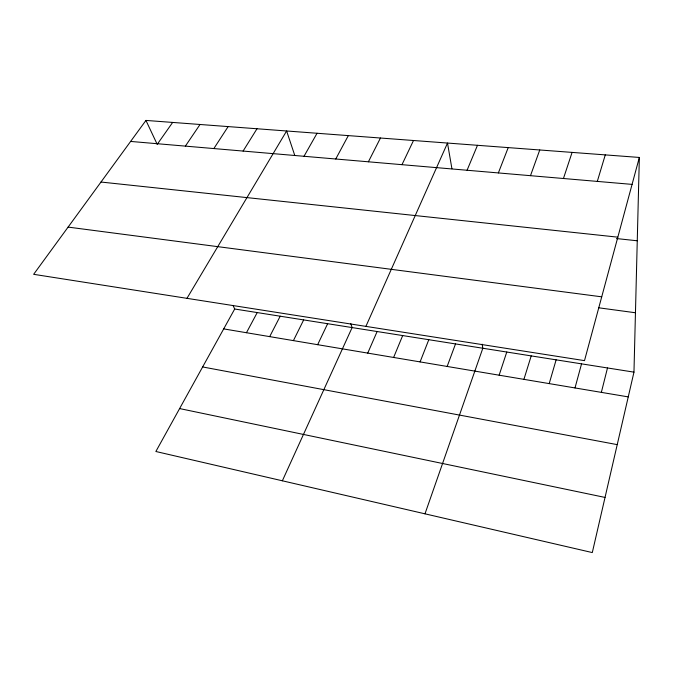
<?xml version="1.0" encoding="UTF-8"?>
<svg xmlns="http://www.w3.org/2000/svg" width="673" height="673" viewBox="0 0 673 673"><rect width="100%" height="100%" fill="white"/><g stroke="black" fill="none" stroke-linecap="round" stroke-linejoin="round"><path stroke-width="1.01" d="M233.001 305.391L234.7 309.008L155.858 451.499L592.299 552.575L633.966 372.144L639.35 157.448L145.948 120.425L33.65 274.315L584.5 360.635L639.35 157.448M601.351 392.376L607.492 367.963M575.003 387.942L581.548 363.857M549.202 383.61L556.125 359.836M597.304 181.407L605.271 154.891M523.914 379.353L531.207 355.899M563.444 178.505L572.084 152.401M499.13 375.189L506.777 352.029M424.983 513.827L482.827 348.244L482.129 344.189M530.484 175.678L539.746 149.978M447.15 366.457L455.512 343.928M498.365 172.927L508.216 147.606M420.087 361.906L428.802 339.705M393.621 357.456L402.681 335.566M467.07 170.252L477.485 145.301M367.736 353.106L377.124 331.528M365.902 326.38L447.503 143.055L451.928 168.772M282.357 480.791L352.114 327.574L350.801 323.637M317.656 344.685L327.633 323.705M401.983 164.675L413.508 140.506M293.411 340.614L303.666 319.911M368.392 161.798L380.455 138.024M269.68 336.626L280.204 316.201M246.453 332.723L257.221 312.566M335.751 158.996L348.32 135.609M304.011 156.279L317.05 133.262M186.968 298.341L286.622 130.983L294.732 155.32M243.096 151.063L257.002 128.762M213.854 148.556L228.147 126.591M185.378 146.117L200.041 124.48M157.642 143.744L172.65 122.427M130.621 141.431L632.082 184.385M100.984 182.038L617.831 237.165M616.51 238.562L637.264 240.783M68.108 227.095L601.721 296.827M598.591 307.78L635.455 312.76M234.7 309.008L633.966 372.144M223.697 328.895L628.254 396.893M202.64 366.953L617.225 444.634M179.615 408.57L605.035 497.431M145.948 120.425L157.246 144.443"/></g></svg>
